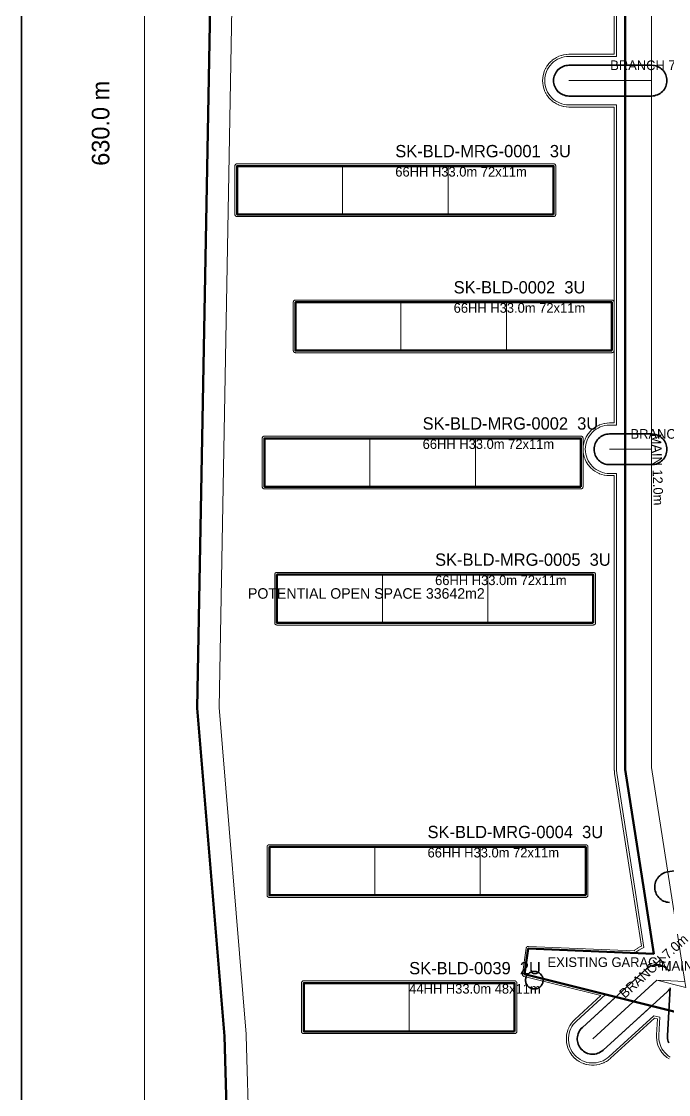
# Model space of a CAD drawing. Header units: metres. Extents: x 10 to 560, y 290 to 670.
# Drawn here: x 10 to 83.6, y 371.8 to 493.9 of the extents above; entities that cross this region are included whole.
import ezdxf

# ---------------------------------------------------------------- set-up
doc = ezdxf.new("R2010")
doc.units = ezdxf.units.M
for name, color, linetype, lineweight in [('A-ANNO-TEXT', 7, 'CONTINUOUS', 18), ('A-BUILDING-LABEL', 7, 'CONTINUOUS', 18), ('A-BUILDING-OUTLINE', 7, 'CONTINUOUS', 50), ('A-DIM', 3, 'CONTINUOUS', 18), ('A-ENTRANCE', 6, 'CONTINUOUS', 35), ('A-FRAME', 7, 'CONTINUOUS', 35), ('A-SITE-BOUNDARY', 1, 'CONTINUOUS', 50), ('A-UNIT-LINE', 4, 'CONTINUOUS', 18), ('C-ROAD-BRANCH', 2, 'CONTINUOUS', 35), ('C-ROAD-CENTER', 8, 'CONTINUOUS', 18), ('C-ROAD-LABEL', 2, 'CONTINUOUS', 18), ('C-ROAD-MAIN', 30, 'CONTINUOUS', 50), ('C-SIDEWALK', 8, 'CONTINUOUS', 18), ('L-OPEN-SPACE', 8, 'CONTINUOUS', 13)]:
    doc.layers.add(name, color=color, linetype=linetype, lineweight=lineweight)

msp = doc.modelspace()

# ---------------------------------------------------------------- linework, layer by layer
at = {"layer": 'A-BUILDING-OUTLINE'}
for points in [[(70.53, 471.98), (70.53, 477.48), (34.53, 477.48), (34.53, 471.98)], [(77.17, 456.48), (77.17, 461.98), (41.17, 461.98), (41.17, 456.48)], [(73.64, 440.98), (73.64, 446.48), (37.64, 446.48), (37.64, 440.98)], [(75.06, 425.48), (75.06, 430.98), (39.06, 430.98), (39.06, 425.48)], [(74.2, 394.48), (74.2, 399.98), (38.2, 399.98), (38.2, 394.48)], [(66.11, 378.98), (66.11, 384.48), (42.11, 384.48), (42.11, 378.98)]]:
    msp.add_lwpolyline(points, close=True, dxfattribs=at)
at = {"layer": 'A-DIM'}
msp.add_lwpolyline([(24, 320), (24, 635.01)], dxfattribs=at)
at = {"layer": 'A-ENTRANCE'}
msp.add_lwpolyline([(69.35, 384.81), (69.34, 384.71), (69.33, 384.61), (69.3, 384.52), (69.27, 384.42), (69.23, 384.34), (69.18, 384.25), (69.12, 384.17), (69.05, 384.1), (68.98, 384.03), (68.9, 383.98), (68.82, 383.93), (68.73, 383.88), (68.64, 383.85), (68.54, 383.83), (68.45, 383.81), (68.35, 383.81), (68.25, 383.81), (68.15, 383.83), (68.06, 383.85), (67.97, 383.88), (67.88, 383.93), (67.79, 383.98), (67.71, 384.03), (67.64, 384.1), (67.57, 384.17), (67.52, 384.25), (67.47, 384.34), (67.42, 384.42), (67.39, 384.52), (67.37, 384.61), (67.35, 384.71), (67.35, 384.81), (67.35, 384.91), (67.37, 385), (67.39, 385.1), (67.42, 385.19), (67.47, 385.28), (67.52, 385.36), (67.57, 385.44), (67.64, 385.51), (67.71, 385.58), (67.79, 385.64), (67.88, 385.69), (67.97, 385.73), (68.06, 385.76), (68.15, 385.79), (68.25, 385.8), (68.35, 385.81), (68.45, 385.8), (68.54, 385.79), (68.64, 385.76), (68.73, 385.73), (68.82, 385.69), (68.9, 385.64), (68.98, 385.58), (69.05, 385.51), (69.12, 385.44), (69.18, 385.36), (69.23, 385.28), (69.27, 385.19), (69.3, 385.1), (69.33, 385), (69.34, 384.91)], close=True, dxfattribs=at)
at = {"layer": 'A-FRAME'}
msp.add_lwpolyline([(560, 290), (560, 670), (10, 670), (10, 290), (560, 290)], dxfattribs=at)
at = {"layer": 'A-SITE-BOUNDARY'}
msp.add_lwpolyline([(31.64, 506.01), (30, 415.78), (33.08, 378.45), (34.51, 328.41), (131.11, 326.77), (135, 324.51), (136.23, 320), (138.08, 320), (139.31, 324.51), (143, 326.56), (222.17, 325.13), (221.96, 356.92), (223.6, 373.73), (224.01, 506.42)], dxfattribs=at)
at = {"layer": 'A-UNIT-LINE'}
for points in [[(46.53, 471.98), (46.53, 477.48)], [(58.53, 471.98), (58.53, 477.48)], [(53.17, 456.48), (53.17, 461.98)], [(65.17, 456.48), (65.17, 461.98)], [(49.64, 440.98), (49.64, 446.48)], [(61.64, 440.98), (61.64, 446.48)], [(51.06, 425.48), (51.06, 430.98)], [(63.06, 425.48), (63.06, 430.98)], [(50.2, 394.48), (50.2, 399.98)], [(62.2, 394.48), (62.2, 399.98)], [(54.11, 378.98), (54.11, 384.48)]]:
    msp.add_lwpolyline(points, dxfattribs=at)
at = {"layer": 'C-ROAD-BRANCH'}
for points in [[(71.46, 485.66), (71.31, 485.74), (71.17, 485.85), (71.04, 485.96), (70.93, 486.09), (70.83, 486.23), (70.74, 486.37), (70.67, 486.53), (70.61, 486.69), (70.57, 486.86), (70.54, 487.03), (70.53, 487.2), (70.54, 487.37), (70.57, 487.54), (70.61, 487.71), (70.67, 487.87), (70.74, 488.02), (70.83, 488.17), (70.93, 488.31), (71.04, 488.44), (71.17, 488.55), (71.31, 488.65), (71.46, 488.74), (71.61, 488.82), (71.77, 488.87), (71.94, 488.92), (72.11, 488.94), (72.28, 488.95), (81.68, 488.95), (81.85, 488.94), (82.02, 488.92), (82.19, 488.87), (82.35, 488.82), (82.51, 488.74), (82.65, 488.65), (82.79, 488.55), (82.92, 488.44), (83.03, 488.31), (83.14, 488.17), (83.23, 488.02), (83.3, 487.87), (83.36, 487.71), (83.4, 487.54), (83.42, 487.37), (83.43, 487.2), (83.42, 487.03), (83.4, 486.86), (83.36, 486.69), (83.3, 486.53), (83.23, 486.37), (83.14, 486.23), (83.03, 486.09), (82.92, 485.96), (82.79, 485.85), (82.65, 485.74), (82.51, 485.66), (82.35, 485.58), (82.19, 485.53), (82.02, 485.48), (81.85, 485.46), (81.68, 485.45), (72.28, 485.45), (72.11, 485.46), (71.94, 485.48), (71.77, 485.53), (71.61, 485.58)], [(76.07, 443.69), (75.93, 443.78), (75.79, 443.89), (75.66, 444), (75.55, 444.13), (75.44, 444.27), (75.36, 444.41), (75.28, 444.57), (75.23, 444.73), (75.18, 444.9), (75.16, 445.07), (75.15, 445.24), (75.16, 445.41), (75.18, 445.58), (75.23, 445.75), (75.28, 445.91), (75.36, 446.06), (75.44, 446.21), (75.55, 446.35), (75.66, 446.48), (75.79, 446.59), (75.93, 446.69), (76.07, 446.78), (76.23, 446.85), (76.39, 446.91), (76.56, 446.95), (76.73, 446.98), (76.9, 446.99), (81.68, 446.99), (81.85, 446.98), (82.02, 446.95), (82.19, 446.91), (82.35, 446.85), (82.51, 446.78), (82.65, 446.69), (82.79, 446.59), (82.92, 446.48), (83.03, 446.35), (83.14, 446.21), (83.23, 446.06), (83.3, 445.91), (83.36, 445.75), (83.4, 445.58), (83.42, 445.41), (83.43, 445.24), (83.42, 445.07), (83.4, 444.9), (83.36, 444.73), (83.3, 444.57), (83.23, 444.41), (83.14, 444.27), (83.03, 444.13), (82.92, 444), (82.79, 443.89), (82.65, 443.78), (82.51, 443.69), (82.35, 443.62), (82.19, 443.56), (82.02, 443.52), (81.85, 443.5), (81.68, 443.49), (76.9, 443.49), (76.73, 443.5), (76.56, 443.52), (76.39, 443.56), (76.23, 443.62)]]:
    msp.add_lwpolyline(points, close=True, dxfattribs=at)
for points in [[(83.73, 393.66), (83.55, 393.68), (83.39, 393.71), (83.22, 393.76), (83.06, 393.82), (82.91, 393.9), (82.77, 394), (82.63, 394.11), (82.51, 394.23), (82.4, 394.36), (82.3, 394.5), (82.22, 394.65), (82.16, 394.81), (82.1, 394.97), (82.07, 395.14), (82.05, 395.31), (82.05, 395.48), (82.07, 395.66), (82.1, 395.82), (82.15, 395.99), (82.21, 396.15), (82.29, 396.3), (82.39, 396.44), (82.49, 396.58), (82.61, 396.7), (82.75, 396.81), (82.89, 396.91), (83.04, 396.99), (83.2, 397.05), (83.36, 397.11), (83.53, 397.14), (90.18, 398.18)], [(83.71, 383.77), (83.6, 383.64), (83.48, 383.51), (76.17, 376.84), (76.03, 376.73), (75.89, 376.64), (75.74, 376.55), (75.58, 376.49), (75.42, 376.44), (75.25, 376.4), (75.08, 376.39), (74.91, 376.39), (74.74, 376.4), (74.57, 376.43), (74.4, 376.48), (74.24, 376.55), (74.09, 376.63), (73.95, 376.72), (73.82, 376.83), (73.69, 376.95), (73.59, 377.09), (73.49, 377.23), (73.41, 377.38), (73.34, 377.54), (73.29, 377.7), (73.26, 377.87), (73.24, 378.04), (73.24, 378.21), (73.26, 378.38), (73.29, 378.55), (73.34, 378.72), (73.4, 378.88), (73.48, 379.03), (73.58, 379.17), (73.69, 379.3), (73.81, 379.43), (81.12, 386.1), (81.25, 386.21), (81.39, 386.3), (81.54, 386.39), (81.7, 386.45), (81.87, 386.5), (82.03, 386.54), (82.2, 386.55), (82.38, 386.56), (82.55, 386.54), (82.72, 386.51), (82.88, 386.46), (83.04, 386.39), (83.19, 386.31), (83.33, 386.22), (83.47, 386.11), (83.59, 385.99), (83.7, 385.85)], [(83.66, 377.67), (83.59, 377.83), (83.54, 378), (83.51, 378.16), (83.5, 378.34), (83.5, 378.51), (83.82, 383.95)]]:
    msp.add_lwpolyline(points, dxfattribs=at)
at = {"layer": 'C-ROAD-CENTER'}
for points in [[(85.47, 384.68), (83.8, 395.41), (81.68, 409.01), (81.68, 445.24), (81.68, 451.67), (81.68, 487.2), (81.68, 507.24)], [(81.68, 487.2), (72.28, 487.2)], [(81.68, 445.24), (76.9, 445.24)], [(82.3, 384.81), (74.99, 378.13)], [(85.47, 384.68), (82.3, 384.81), (85.58, 383.99), (85.47, 384.68)]]:
    msp.add_lwpolyline(points, dxfattribs=at)
at = {"layer": 'C-ROAD-MAIN'}
msp.add_lwpolyline([(176.3, 376.43), (151.96, 376.72), (151.63, 376.66), (151.27, 376.52), (149.3, 375.3), (147.18, 376.77), (144.24, 378.04), (144.56, 379.29), (112.16, 380.7), (110.73, 380.76), (110.73, 380.63), (111.8, 379.43), (107.34, 375.42), (104.73, 378.32), (104.73, 380.9), (89, 381.53), (89.24, 379.98), (67.24, 385.48), (67.66, 388.4), (81.94, 387.82), (80.83, 394.95), (78.68, 408.78), (78.68, 505.01)], dxfattribs=at)
at = {"layer": 'C-SIDEWALK'}
for points in [[(78.68, 505.01), (78.68, 488.95), (72.28, 488.95), (72.11, 488.94), (71.94, 488.92), (71.77, 488.87), (71.61, 488.82), (71.46, 488.74), (71.31, 488.65), (71.17, 488.55), (71.04, 488.44), (70.93, 488.31), (70.83, 488.17), (70.74, 488.02), (70.67, 487.87), (70.61, 487.71), (70.57, 487.54), (70.54, 487.37), (70.53, 487.2), (70.54, 487.03), (70.57, 486.86), (70.61, 486.69), (70.67, 486.53), (70.74, 486.37), (70.83, 486.23), (70.93, 486.09), (71.04, 485.96), (71.17, 485.85), (71.31, 485.74), (71.46, 485.66), (71.61, 485.58), (71.77, 485.53), (71.94, 485.48), (72.11, 485.46), (72.28, 485.45), (78.68, 485.45), (78.68, 446.99), (76.9, 446.99), (76.73, 446.98), (76.56, 446.95), (76.39, 446.91), (76.23, 446.85), (76.07, 446.78), (75.93, 446.69), (75.79, 446.59), (75.66, 446.48), (75.55, 446.35), (75.44, 446.21), (75.36, 446.06), (75.28, 445.91), (75.23, 445.75), (75.18, 445.58), (75.16, 445.41), (75.15, 445.24), (75.16, 445.07), (75.18, 444.9), (75.23, 444.73), (75.28, 444.57), (75.36, 444.41), (75.44, 444.27), (75.55, 444.13), (75.66, 444), (75.79, 443.89), (75.93, 443.78), (76.07, 443.69), (76.23, 443.62), (76.39, 443.56), (76.56, 443.52), (76.73, 443.5), (76.9, 443.49), (78.68, 443.49), (78.68, 408.78), (80.83, 394.95), (81.94, 387.82), (79.78, 387.91), (79.89, 388), (80.22, 388.22), (80.56, 388.41), (80.82, 388.52), (79.85, 394.8), (77.73, 408.39), (77.69, 408.7), (77.68, 409.01), (77.68, 442.49), (76.9, 442.49), (76.63, 442.5), (76.36, 442.54), (76.1, 442.61), (75.85, 442.7), (75.6, 442.81), (75.37, 442.95), (75.16, 443.11), (74.96, 443.29), (74.77, 443.49), (74.61, 443.71), (74.47, 443.94), (74.36, 444.19), (74.27, 444.44), (74.2, 444.7), (74.16, 444.97), (74.15, 445.24), (74.16, 445.51), (74.2, 445.77), (74.27, 446.04), (74.36, 446.29), (74.47, 446.53), (74.61, 446.77), (74.77, 446.98), (74.96, 447.18), (75.16, 447.36), (75.37, 447.52), (75.6, 447.66), (75.85, 447.78), (76.1, 447.87), (76.36, 447.94), (76.63, 447.97), (76.9, 447.99), (77.68, 447.99), (77.68, 484.45), (72.28, 484.45), (72.01, 484.46), (71.75, 484.5), (71.48, 484.57), (71.23, 484.66), (70.99, 484.77), (70.75, 484.91), (70.54, 485.07), (70.34, 485.26), (70.16, 485.46), (70, 485.67), (69.86, 485.9), (69.74, 486.15), (69.65, 486.4), (69.58, 486.66), (69.55, 486.93), (69.53, 487.2), (69.55, 487.47), (69.58, 487.74), (69.65, 488), (69.74, 488.25), (69.86, 488.5), (70, 488.73), (70.16, 488.94), (70.34, 489.14), (70.54, 489.33), (70.75, 489.49), (70.99, 489.63), (71.23, 489.74), (71.48, 489.83), (71.75, 489.9), (72.01, 489.94), (72.28, 489.95), (77.68, 489.95), (77.68, 504.27)], [(83.81, 376.06), (83.58, 376.21), (83.38, 376.38), (83.19, 376.58), (83.02, 376.79), (82.87, 377.01), (82.75, 377.25), (82.65, 377.5), (82.57, 377.76), (82.52, 378.03), (82.5, 378.3), (82.5, 378.57), (82.62, 380.6), (81.95, 380.77), (76.84, 376.1), (76.63, 375.93), (76.41, 375.78), (76.17, 375.65), (75.92, 375.55), (75.66, 375.47), (75.4, 375.41), (75.13, 375.39), (74.86, 375.39), (74.59, 375.41), (74.33, 375.46), (74.07, 375.54), (73.82, 375.64), (73.58, 375.77), (73.36, 375.92), (73.15, 376.09), (72.96, 376.28), (72.78, 376.49), (72.63, 376.71), (72.51, 376.95), (72.4, 377.2), (72.32, 377.46), (72.27, 377.72), (72.24, 377.99), (72.24, 378.26), (72.27, 378.53), (72.32, 378.79), (72.39, 379.05), (72.5, 379.3), (72.62, 379.54), (72.77, 379.76), (72.94, 379.97), (73.13, 380.16), (76.44, 383.18), (77.6, 382.89), (73.81, 379.43), (73.69, 379.3), (73.58, 379.17), (73.48, 379.03), (73.4, 378.88), (73.34, 378.72), (73.29, 378.55), (73.26, 378.38), (73.24, 378.21), (73.24, 378.04), (73.26, 377.87), (73.29, 377.7), (73.34, 377.54), (73.41, 377.38), (73.49, 377.23), (73.59, 377.09), (73.69, 376.95), (73.82, 376.83), (73.95, 376.72), (74.09, 376.63), (74.24, 376.55), (74.4, 376.48), (74.57, 376.43), (74.74, 376.4), (74.91, 376.39), (75.08, 376.39), (75.25, 376.4), (75.42, 376.44), (75.58, 376.49), (75.74, 376.55), (75.89, 376.64), (76.03, 376.73), (76.17, 376.84), (81.68, 381.87), (83.67, 381.37), (83.5, 378.51), (83.5, 378.34), (83.51, 378.16), (83.54, 378), (83.59, 377.83), (83.66, 377.67)]]:
    msp.add_lwpolyline(points, dxfattribs=at)
at = {"layer": 'L-OPEN-SPACE'}
for points in [[(36.94, 330.87), (35.58, 378.52), (35.57, 378.65), (32.5, 415.86), (34.14, 505.93)], [(77.43, 504.08), (77.43, 490.2), (72.28, 490.2), (72.27, 490.2), (72, 490.19), (71.98, 490.18), (71.71, 490.14), (71.68, 490.14), (71.42, 490.07), (71.4, 490.07), (71.15, 489.98), (71.12, 489.97), (70.88, 489.85), (70.86, 489.84), (70.63, 489.7), (70.61, 489.69), (70.39, 489.53), (70.37, 489.51), (70.17, 489.33), (70.15, 489.31), (69.97, 489.11), (69.96, 489.09), (69.79, 488.88), (69.78, 488.86), (69.64, 488.62), (69.63, 488.6), (69.52, 488.36), (69.51, 488.34), (69.41, 488.08), (69.41, 488.06), (69.34, 487.8), (69.34, 487.77), (69.3, 487.51), (69.3, 487.48), (69.28, 487.21), (69.28, 487.19), (69.3, 486.92), (69.3, 486.89), (69.34, 486.63), (69.34, 486.6), (69.41, 486.34), (69.41, 486.32), (69.51, 486.06), (69.52, 486.04), (69.63, 485.8), (69.64, 485.77), (69.78, 485.54), (69.79, 485.52), (69.96, 485.31), (69.97, 485.29), (70.15, 485.09), (70.17, 485.07), (70.37, 484.89), (70.39, 484.87), (70.61, 484.71), (70.63, 484.7), (70.86, 484.56), (70.88, 484.55), (71.12, 484.43), (71.15, 484.42), (71.4, 484.33), (71.42, 484.33), (71.68, 484.26), (71.71, 484.26), (71.98, 484.22), (72, 484.21), (72.27, 484.2), (72.28, 484.2), (77.43, 484.2), (77.43, 448.24), (76.9, 448.24), (76.89, 448.24), (76.62, 448.22), (76.59, 448.22), (76.33, 448.18), (76.3, 448.18), (76.04, 448.11), (76.02, 448.1), (75.76, 448.01), (75.74, 448), (75.5, 447.89), (75.48, 447.88), (75.24, 447.74), (75.22, 447.73), (75.01, 447.56), (74.99, 447.55), (74.79, 447.37), (74.77, 447.35), (74.59, 447.15), (74.57, 447.13), (74.41, 446.91), (74.4, 446.89), (74.26, 446.66), (74.25, 446.64), (74.13, 446.4), (74.12, 446.37), (74.03, 446.12), (74.03, 446.1), (73.96, 445.84), (73.96, 445.81), (73.92, 445.54), (73.91, 445.52), (73.9, 445.25), (73.9, 445.23), (73.91, 444.96), (73.92, 444.93), (73.96, 444.66), (73.96, 444.64), (74.03, 444.38), (74.03, 444.36), (74.12, 444.1), (74.13, 444.08), (74.25, 443.83), (74.26, 443.81), (74.4, 443.58), (74.41, 443.56), (74.57, 443.34), (74.59, 443.33), (74.77, 443.13), (74.79, 443.11), (74.99, 442.93), (75.01, 442.91), (75.22, 442.75), (75.24, 442.74), (75.48, 442.6), (75.5, 442.59), (75.74, 442.47), (75.76, 442.46), (76.02, 442.37), (76.04, 442.36), (76.3, 442.3), (76.33, 442.29), (76.59, 442.25), (76.62, 442.25), (76.89, 442.24), (76.9, 442.24), (77.43, 442.24), (77.43, 409.01), (77.43, 409), (77.44, 408.69), (77.45, 408.67), (77.48, 408.36), (77.48, 408.35), (79.6, 394.76), (80.55, 388.68), (80.46, 388.64), (80.44, 388.63), (80.1, 388.44), (80.08, 388.43), (79.75, 388.21), (79.73, 388.2), (79.69, 388.16), (67.67, 388.65), (67.64, 388.65), (67.62, 388.65), (67.6, 388.64), (67.57, 388.63), (67.55, 388.63), (67.53, 388.61), (67.51, 388.6), (67.49, 388.58), (67.47, 388.57), (67.46, 388.55), (67.44, 388.53), (67.43, 388.51), (67.42, 388.48), (67.42, 388.46), (67.41, 388.44), (66.99, 385.51), (66.99, 385.49), (66.99, 385.47), (66.99, 385.44), (67, 385.42), (67, 385.39), (67.01, 385.37), (67.03, 385.35), (67.04, 385.33), (67.05, 385.31), (67.07, 385.29), (67.09, 385.28), (67.11, 385.26), (67.13, 385.25), (67.16, 385.24), (67.18, 385.24), (75.92, 383.05), (72.96, 380.35), (72.96, 380.34), (72.77, 380.15), (72.75, 380.13), (72.58, 379.92), (72.56, 379.9), (72.41, 379.68), (72.4, 379.66), (72.28, 379.42), (72.27, 379.4), (72.16, 379.15), (72.15, 379.12), (72.08, 378.86), (72.07, 378.84), (72.02, 378.58), (72.02, 378.55), (71.99, 378.28), (71.99, 378.26), (71.99, 377.99), (71.99, 377.96), (72.02, 377.69), (72.02, 377.67), (72.08, 377.41), (72.08, 377.38), (72.16, 377.12), (72.17, 377.1), (72.27, 376.85), (72.29, 376.83), (72.41, 376.59), (72.43, 376.57), (72.58, 376.35), (72.59, 376.33), (72.76, 376.12), (72.78, 376.1), (72.97, 375.91), (72.99, 375.9), (73.2, 375.72), (73.22, 375.71), (73.44, 375.56), (73.46, 375.55), (73.7, 375.42), (73.73, 375.41), (73.98, 375.31), (74, 375.3), (74.26, 375.22), (74.28, 375.22), (74.55, 375.17), (74.57, 375.16), (74.84, 375.14), (74.86, 375.14), (75.13, 375.14), (75.16, 375.14), (75.43, 375.17), (75.45, 375.17), (75.71, 375.22), (75.74, 375.23), (76, 375.31), (76.02, 375.32), (76.27, 375.42), (76.29, 375.43), (76.53, 375.56), (76.55, 375.57), (76.77, 375.72), (76.79, 375.74), (77, 375.91), (77.01, 375.92), (82.02, 380.49), (82.36, 380.41), (82.25, 378.58), (82.25, 378.57), (82.25, 378.3), (82.25, 378.27), (82.27, 378.01), (82.28, 377.98), (82.33, 377.72), (82.33, 377.69), (82.41, 377.43), (82.41, 377.41), (82.52, 377.16), (82.53, 377.14), (82.65, 376.9), (82.66, 376.88), (82.81, 376.65), (82.82, 376.63), (82.99, 376.42), (83.01, 376.4), (83.2, 376.21), (83.22, 376.19), (83.42, 376.02), (83.44, 376), (83.67, 375.85)]]:
    msp.add_lwpolyline(points, dxfattribs=at)
for points in [[(34.28, 471.96), (34.29, 471.94), (34.29, 471.91), (34.3, 471.89), (34.31, 471.87), (34.32, 471.85), (34.34, 471.83), (34.36, 471.81), (34.37, 471.79), (34.39, 471.78), (34.41, 471.76), (34.44, 471.75), (34.46, 471.75), (34.48, 471.74), (34.51, 471.74), (34.53, 471.73), (70.53, 471.73), (70.56, 471.74), (70.58, 471.74), (70.6, 471.75), (70.63, 471.75), (70.65, 471.76), (70.67, 471.78), (70.69, 471.79), (70.71, 471.81), (70.73, 471.83), (70.74, 471.85), (70.75, 471.87), (70.76, 471.89), (70.77, 471.91), (70.78, 471.94), (70.78, 471.96), (70.78, 471.98), (70.78, 477.48), (70.78, 477.51), (70.78, 477.53), (70.77, 477.56), (70.76, 477.58), (70.75, 477.6), (70.74, 477.62), (70.73, 477.64), (70.71, 477.66), (70.69, 477.68), (70.67, 477.69), (70.65, 477.7), (70.63, 477.72), (70.6, 477.72), (70.58, 477.73), (70.56, 477.73), (70.53, 477.73), (34.53, 477.73), (34.51, 477.73), (34.48, 477.73), (34.46, 477.72), (34.44, 477.72), (34.41, 477.7), (34.39, 477.69), (34.37, 477.68), (34.36, 477.66), (34.34, 477.64), (34.32, 477.62), (34.31, 477.6), (34.3, 477.58), (34.29, 477.56), (34.29, 477.53), (34.28, 477.51), (34.28, 477.48), (34.28, 471.98)], [(40.92, 456.46), (40.93, 456.44), (40.93, 456.41), (40.94, 456.39), (40.95, 456.37), (40.96, 456.35), (40.98, 456.33), (40.99, 456.31), (41.01, 456.29), (41.03, 456.28), (41.05, 456.26), (41.08, 456.25), (41.1, 456.25), (41.12, 456.24), (41.15, 456.24), (41.17, 456.23), (77.17, 456.23), (77.2, 456.24), (77.22, 456.24), (77.24, 456.25), (77.27, 456.25), (77.29, 456.26), (77.31, 456.28), (77.33, 456.29), (77.35, 456.31), (77.36, 456.33), (77.38, 456.35), (77.39, 456.37), (77.4, 456.39), (77.41, 456.41), (77.42, 456.44), (77.42, 456.46), (77.42, 456.48), (77.42, 461.98), (77.42, 462.01), (77.42, 462.03), (77.41, 462.06), (77.4, 462.08), (77.39, 462.1), (77.38, 462.12), (77.36, 462.14), (77.35, 462.16), (77.33, 462.18), (77.31, 462.19), (77.29, 462.2), (77.27, 462.22), (77.24, 462.22), (77.22, 462.23), (77.2, 462.23), (77.17, 462.23), (41.17, 462.23), (41.15, 462.23), (41.12, 462.23), (41.1, 462.22), (41.08, 462.22), (41.05, 462.2), (41.03, 462.19), (41.01, 462.18), (40.99, 462.16), (40.98, 462.14), (40.96, 462.12), (40.95, 462.1), (40.94, 462.08), (40.93, 462.06), (40.93, 462.03), (40.92, 462.01), (40.92, 461.98), (40.92, 456.48)], [(37.39, 440.96), (37.4, 440.94), (37.4, 440.91), (37.41, 440.89), (37.42, 440.87), (37.43, 440.85), (37.45, 440.83), (37.46, 440.81), (37.48, 440.79), (37.5, 440.78), (37.52, 440.76), (37.55, 440.75), (37.57, 440.75), (37.59, 440.74), (37.62, 440.74), (37.64, 440.73), (73.64, 440.73), (73.67, 440.74), (73.69, 440.74), (73.71, 440.75), (73.74, 440.75), (73.76, 440.76), (73.78, 440.78), (73.8, 440.79), (73.82, 440.81), (73.83, 440.83), (73.85, 440.85), (73.86, 440.87), (73.87, 440.89), (73.88, 440.91), (73.89, 440.94), (73.89, 440.96), (73.89, 440.98), (73.89, 446.48), (73.89, 446.51), (73.89, 446.53), (73.88, 446.56), (73.87, 446.58), (73.86, 446.6), (73.85, 446.62), (73.83, 446.64), (73.82, 446.66), (73.8, 446.68), (73.78, 446.69), (73.76, 446.7), (73.74, 446.72), (73.71, 446.72), (73.69, 446.73), (73.67, 446.73), (73.64, 446.73), (37.64, 446.73), (37.62, 446.73), (37.59, 446.73), (37.57, 446.72), (37.55, 446.72), (37.52, 446.7), (37.5, 446.69), (37.48, 446.68), (37.46, 446.66), (37.45, 446.64), (37.43, 446.62), (37.42, 446.6), (37.41, 446.58), (37.4, 446.56), (37.4, 446.53), (37.39, 446.51), (37.39, 446.48), (37.39, 440.98)], [(38.82, 425.46), (38.82, 425.44), (38.83, 425.41), (38.83, 425.39), (38.84, 425.37), (38.86, 425.35), (38.87, 425.33), (38.89, 425.31), (38.91, 425.29), (38.93, 425.28), (38.95, 425.26), (38.97, 425.25), (38.99, 425.25), (39.02, 425.24), (39.04, 425.24), (39.06, 425.23), (75.06, 425.23), (75.09, 425.24), (75.11, 425.24), (75.14, 425.25), (75.16, 425.25), (75.18, 425.26), (75.2, 425.28), (75.22, 425.29), (75.24, 425.31), (75.26, 425.33), (75.27, 425.35), (75.28, 425.37), (75.3, 425.39), (75.3, 425.41), (75.31, 425.44), (75.31, 425.46), (75.31, 425.48), (75.31, 430.98), (75.31, 431.01), (75.31, 431.03), (75.3, 431.06), (75.3, 431.08), (75.28, 431.1), (75.27, 431.12), (75.26, 431.14), (75.24, 431.16), (75.22, 431.18), (75.2, 431.19), (75.18, 431.2), (75.16, 431.22), (75.14, 431.22), (75.11, 431.23), (75.09, 431.23), (75.06, 431.23), (39.06, 431.23), (39.04, 431.23), (39.02, 431.23), (38.99, 431.22), (38.97, 431.22), (38.95, 431.2), (38.93, 431.19), (38.91, 431.18), (38.89, 431.16), (38.87, 431.14), (38.86, 431.12), (38.84, 431.1), (38.83, 431.08), (38.83, 431.06), (38.82, 431.03), (38.82, 431.01), (38.81, 430.98), (38.81, 425.48)], [(37.95, 394.46), (37.95, 394.44), (37.96, 394.41), (37.96, 394.39), (37.97, 394.37), (37.99, 394.35), (38, 394.33), (38.02, 394.31), (38.04, 394.29), (38.06, 394.28), (38.08, 394.26), (38.1, 394.25), (38.12, 394.25), (38.15, 394.24), (38.17, 394.24), (38.2, 394.23), (74.2, 394.23), (74.22, 394.24), (74.24, 394.24), (74.27, 394.25), (74.29, 394.25), (74.31, 394.26), (74.33, 394.28), (74.35, 394.29), (74.37, 394.31), (74.39, 394.33), (74.4, 394.35), (74.42, 394.37), (74.43, 394.39), (74.43, 394.41), (74.44, 394.44), (74.44, 394.46), (74.45, 394.48), (74.45, 399.98), (74.44, 400.01), (74.44, 400.03), (74.43, 400.06), (74.43, 400.08), (74.42, 400.1), (74.4, 400.12), (74.39, 400.14), (74.37, 400.16), (74.35, 400.18), (74.33, 400.19), (74.31, 400.2), (74.29, 400.22), (74.27, 400.22), (74.24, 400.23), (74.22, 400.23), (74.2, 400.23), (38.2, 400.23), (38.17, 400.23), (38.15, 400.23), (38.12, 400.22), (38.1, 400.22), (38.08, 400.2), (38.06, 400.19), (38.04, 400.18), (38.02, 400.16), (38, 400.14), (37.99, 400.12), (37.97, 400.1), (37.96, 400.08), (37.96, 400.06), (37.95, 400.03), (37.95, 400.01), (37.95, 399.98), (37.95, 394.48)], [(41.86, 378.96), (41.86, 378.94), (41.87, 378.91), (41.87, 378.89), (41.88, 378.87), (41.9, 378.85), (41.91, 378.83), (41.93, 378.81), (41.95, 378.79), (41.97, 378.78), (41.99, 378.76), (42.01, 378.75), (42.03, 378.75), (42.06, 378.74), (42.08, 378.74), (42.11, 378.73), (66.11, 378.73), (66.13, 378.74), (66.15, 378.74), (66.18, 378.75), (66.2, 378.75), (66.22, 378.76), (66.24, 378.78), (66.26, 378.79), (66.28, 378.81), (66.3, 378.83), (66.31, 378.85), (66.33, 378.87), (66.34, 378.89), (66.34, 378.91), (66.35, 378.94), (66.35, 378.96), (66.36, 378.98), (66.36, 384.48), (66.35, 384.51), (66.35, 384.53), (66.34, 384.56), (66.34, 384.58), (66.33, 384.6), (66.31, 384.62), (66.3, 384.64), (66.28, 384.66), (66.26, 384.68), (66.24, 384.69), (66.22, 384.7), (66.2, 384.72), (66.18, 384.72), (66.15, 384.73), (66.13, 384.73), (66.11, 384.73), (42.11, 384.73), (42.08, 384.73), (42.06, 384.73), (42.03, 384.72), (42.01, 384.72), (41.99, 384.7), (41.97, 384.69), (41.95, 384.68), (41.93, 384.66), (41.91, 384.64), (41.9, 384.62), (41.88, 384.6), (41.87, 384.58), (41.87, 384.56), (41.86, 384.53), (41.86, 384.51), (41.86, 384.48), (41.86, 378.98)]]:
    msp.add_lwpolyline(points, close=True, dxfattribs=at)

# ---------------------------------------------------------------- texts
at = {"layer": 'A-ANNO-TEXT'}
msp.add_text('EXISTING GARAGE', height=1.1, dxfattribs=at).set_placement((69.85, 386.31))
at = {"layer": 'A-BUILDING-LABEL'}
for s, height, p in [('SK-BLD-MRG-0001  3U', 1.4, (52.53, 478.48)), ('66HH H33.0m 72x11m', 1.1, (52.53, 476.28)), ('SK-BLD-0002  3U', 1.4, (59.17, 462.98)), ('66HH H33.0m 72x11m', 1.1, (59.17, 460.78)), ('SK-BLD-MRG-0002  3U', 1.4, (55.64, 447.48)), ('66HH H33.0m 72x11m', 1.1, (55.64, 445.28)), ('SK-BLD-MRG-0005  3U', 1.4, (57.06, 431.98)), ('66HH H33.0m 72x11m', 1.1, (57.06, 429.78)), ('SK-BLD-MRG-0004  3U', 1.4, (56.2, 400.98)), ('66HH H33.0m 72x11m', 1.1, (56.2, 398.78)), ('SK-BLD-0039  2U', 1.4, (54.11, 385.48)), ('44HH H33.0m 48x11m', 1.1, (54.11, 383.28))]:
    msp.add_text(s, height=height, dxfattribs=at).set_placement(p)
at = {"layer": 'A-DIM'}
msp.add_text('630.0 m', height=2, rotation=90, dxfattribs=at).set_placement((20, 477.51))
at = {"layer": 'C-ROAD-LABEL'}
for s, p in [('BRANCH 7.0m', (76.98, 488.4)), ('BRANCH 7.0m', (79.29, 446.44)), ('MAIN 12.0m', (82.74, 385.9))]:
    msp.add_text(s, height=1.1, dxfattribs=at).set_placement(p)
for s, rotation, p in [('MAIN 12.0m', -88.2294, (81.68, 447.01)), ('BRANCH 7.0m', 42.3951, (78.64, 382.67))]:
    msp.add_text(s, height=1.1, rotation=rotation, dxfattribs=at).set_placement(p)
at = {"layer": 'L-OPEN-SPACE'}
msp.add_text('POTENTIAL OPEN SPACE 33642m2', height=1.2, dxfattribs=at).set_placement((35.77, 428.23))

doc.saveas('drawing.dxf')
